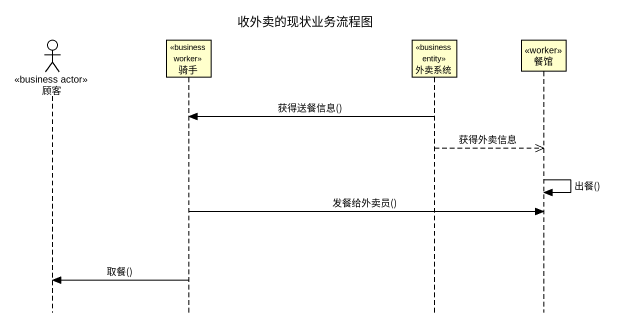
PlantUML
@startuml
title 收外卖的现状业务流程图
hide footbox
actor 顾客 <<business actor>>
participant 骑手 <<business worker>>
participant 外卖系统 <<business entity>>
participant 餐馆 <<worker>>

外卖系统 -> 骑手 : 获得送餐信息()
外卖系统 -->> 餐馆 : 获得外卖信息
餐馆 -> 餐馆 : 出餐()
骑手 -> 餐馆 : 发餐给外卖员()
骑手 -> 顾客 : 取餐()
@enduml
